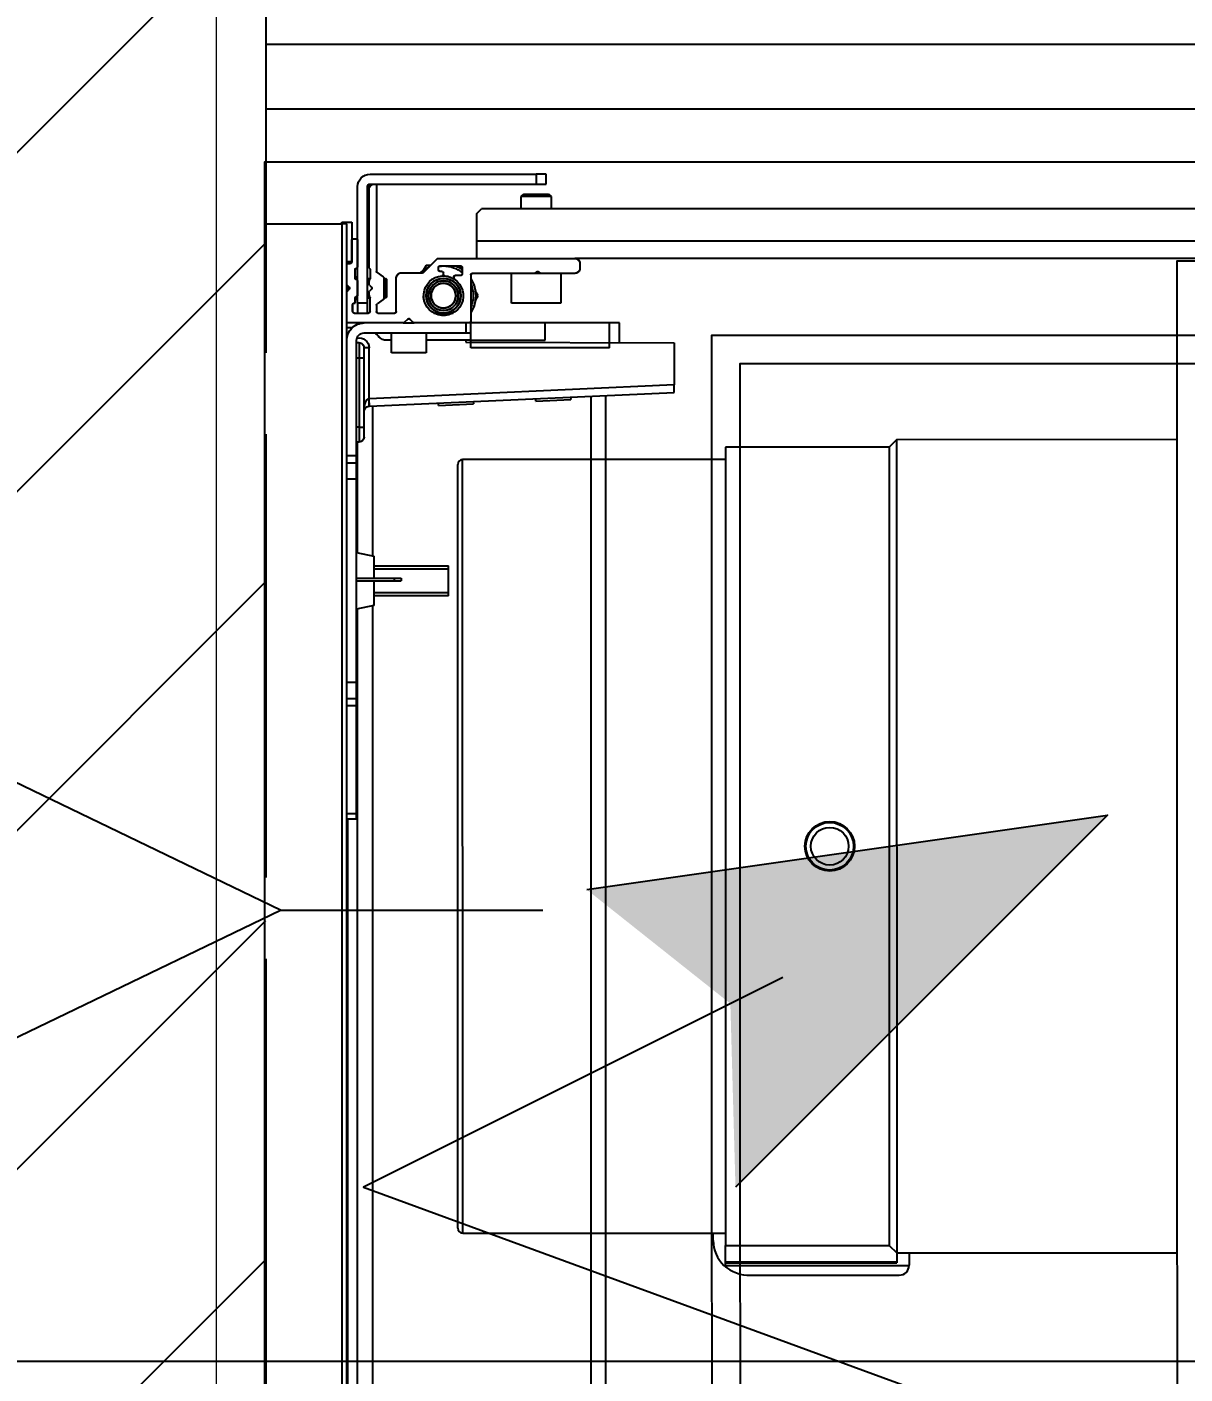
# Model space of a CAD drawing. Header units: centimetres. Extents: x 2191 to 12545, y -680 to 18662.
# Drawn here: x 9701.34 to 9724.69, y 4365.88 to 4393.05 of the extents above; entities that cross this region are included whole.
import ezdxf

# ---------------------------------------------------------------- set-up
doc = ezdxf.new("R2010")
doc.units = ezdxf.units.CM
doc.linetypes.add('Style de ligne -1', pattern=[0.41664, 0.20828, -0.20836])
doc.linetypes.add('VW-01', pattern=[0.41656, 0.20828, -0.20828])
for name, color, linetype in [('B Aménagement intérieur', 252, 'Continuous'), ('B Faux plafonds', 252, 'Continuous'), ('B Faux plafonds_Hatch', 252, 'Continuous'), ('B Général', 252, 'Continuous'), ('C ANNOTATIONS-prestations', 252, 'Continuous'), ('D SURFACES-shab', 252, 'Continuous'), ('F REMPLISSAGE-vert clair', 252, 'Continuous'), ('F REMPLISSAGE-vert foncé', 252, 'Continuous'), ('MTI900_Alu', 252, 'Continuous'), ('prlm-CHAUFF', 4, 'Continuous'), ('prlm-VMC', 93, 'Continuous')]:
    doc.layers.add(name, color=color, linetype=linetype)
doc.layers.add('prlm-ELEC-CFO', color=1, linetype='Continuous', lineweight=25)
doc.styles.add('Eurostile', font='Eurosti.TTF')

# ---------------------------------------------------------------- blocks, each defined once
blk = doc.blocks.new('B 70.WC-plan-PMR')
at = {"layer": 'B Général', "linetype": 'Style de ligne -1', "ltscale": 25.4, "flags": 128}
blk.add_lwpolyline([(-114.5, 112.5), (15.5, 112.5), (15.5, 32.5), (-114.5, 32.5)], close=True, dxfattribs=at)
blk = doc.blocks.new('B 70.VMC')
at = {"layer": 'B Général', "linetype": 'Style de ligne -1', "ltscale": 25.4}
blk.add_line((0, 10.771), (0, 17), dxfattribs=at)
at = {"layer": 'B Général', "linetype": 'Continuous', "flags": 128}
blk.add_lwpolyline([(0, 10.771), (-8.34, -6.522), (8.34, -6.522)], close=True, dxfattribs=at)
at = {"layer": 'C ANNOTATIONS-prestations', "insert": (-7.149, -7.39), "char_height": 4.706, "attachment_point": 1, "line_spacing_factor": 0.894142, "style": 'Eurostile'}
blk.add_mtext('VMC', dxfattribs=at)
blk = doc.blocks.new('B 70.T2 S105 (2D)')
at = {"layer": 'B Faux plafonds_Hatch', "linetype": 'Continuous'}
h = blk.add_hatch(dxfattribs=at)
h.set_pattern_fill('F_P__SOFFITE', color=256, style=0, pattern_type=2)
h.set_pattern_definition([(45, (0, 0.2205), (-3.52778, 3.30729), [])])
h.paths.add_polyline_path([(131.913, -198.441), (278.41, -198.441), (278.41, -291.441), (11.734, -291.53), (11.734, -291.524), (4.579, -291.524), (4.579, -224.523), (-60.421, -224.523), (-60.421, -134.523), (4.594, -134.523), (4.594, -27.466), (131.734, -27.466)])
at = {"layer": 'B Faux plafonds', "linetype": 'VW-01', "ltscale": 25.4, "flags": 128}
blk.add_lwpolyline([(131.913, -198.441), (278.41, -198.441), (278.41, -291.441), (11.734, -291.53), (11.734, -291.524), (4.579, -291.524), (4.579, -224.523), (-60.421, -224.523), (-60.421, -134.523), (4.594, -134.523), (4.594, -27.466), (131.734, -27.466)], close=True, dxfattribs=at)
at = {"layer": 'B Général', "linetype": 'Continuous'}
blk.add_line((278.41, -200.441), (317.41, -200.441), dxfattribs=at)
at = {"layer": 'D SURFACES-shab', "lineweight": 18, "flags": 128}
blk.add_lwpolyline([(135.734, -198.441), (277.41, -198.441), (277.41, -291.537), (135.734, -291.537)], close=True, dxfattribs=at)
at = {"layer": 'F REMPLISSAGE-vert clair'}
blk.add_line((278.41, -199.141), (318.71, -199.141), dxfattribs=at)
at = {"layer": 'F REMPLISSAGE-vert foncé'}
blk.add_line((278.41, -199.141), (318.71, -199.141), dxfattribs=at)
at = {"layer": 'F REMPLISSAGE-vert foncé', "linetype": 'Continuous'}
blk.add_line((278.41, -200.441), (317.41, -200.441), dxfattribs=at)
at = {"layer": 'B Général'}
blk.add_blockref('B 70.WC-plan-PMR', (262.91, -259.013), dxfattribs=at)
at = {"layer": 'B Général', "rotation": 270}
blk.add_blockref('B 70.VMC', (267.932, -216.603), dxfattribs=at)
blk = doc.blocks.new('B 70.G 100_80')
at = {"layer": 'B Général', "linetype": 'Continuous'}
blk.add_line((48.52, 43.75), (48.52, -43.75), dxfattribs=at)
at = {"layer": 'B Général', "linetype": 'Continuous', "flags": 128}
blk.add_lwpolyline([(9.5, -45), (9.5, 45), (48.52, 45), (48.52, -45)], close=True, dxfattribs=at)
at = {"layer": 'C ANNOTATIONS-prestations'}
for p, q in [((46.87, 43.75), (46.87, -43.75)), ((46.97, -43.75), (46.97, 43.75)), ((46.85, 1.667), (46.85, -31.75)), ((46.35, -36.044), (46.35, 1.5)), ((46.65, 1.6), (46.65, -35.984)), ((41.65, -40.287), (41.65, 1.325)), ((41.95, -40.274), (41.95, 1.325)), ((46.67, -31.75), (46.67, -31.85)), ((46.87, -31.75), (46.67, -31.75)), ((46.67, -31.85), (46.67, -34.033)), ((46.67, -31.85), (46.87, -31.85)), ((46.87, -34.033), (46.67, -34.033)), ((46.67, -34.033), (46.67, -34.168)), ((46.67, -34.168), (46.67, -34.5)), ((46.67, -34.168), (46.87, -34.168)), ((46.67, -34.5), (46.67, -38.6)), ((46.67, -34.5), (46.87, -34.5)), ((46.32, -36.05), (46.67, -35.98)), ((46.32, -36.55), (46.32, -36.05)), ((44.82, -36.25), (44.82, -36.85)), ((44.82, -36.25), (46.32, -36.25)), ((46.32, -36.311), (44.82, -36.311)), ((45.911, -36.55), (45.775, -36.55)), ((45.775, -36.6), (45.775, -36.55)), ((45.911, -36.6), (45.775, -36.6)), ((46.67, -36.55), (45.911, -36.55)), ((45.911, -36.6), (45.911, -36.55)), ((46.67, -36.6), (45.911, -36.6)), ((46.32, -37.05), (46.32, -36.6)), ((46.32, -36.789), (44.82, -36.789)), ((46.32, -36.85), (44.82, -36.85)), ((46.67, -37.12), (46.32, -37.05)), ((46.35, -40.074), (46.35, -37.056)), ((46.65, -37.116), (46.65, -39.35)), ((46.67, -38.6), (46.67, -38.932)), ((46.67, -38.6), (46.87, -38.6)), ((46.67, -38.932), (46.67, -39.067)), ((46.87, -38.932), (46.67, -38.932)), ((46.67, -39.067), (46.67, -41.4)), ((46.67, -39.067), (46.87, -39.067)), ((46.67, -39.35), (46.62, -39.35)), ((46.62, -39.65), (46.62, -39.35)), ((46.52, -39.45), (46.52, -39.65)), ((46.52, -39.65), (46.52, -41.05)), ((46.62, -39.65), (46.52, -39.65)), ((46.62, -39.65), (46.67, -39.65)), ((46.62, -41.05), (46.62, -39.65)), ((46.413, -40.071), (40.27, -40.35)), ((43.056, -40.173), (42.354, -40.205)), ((42.357, -40.255), (42.354, -40.205)), ((43.056, -40.173), (43.058, -40.223)), ((45.018, -40.084), (44.316, -40.116)), ((44.319, -40.166), (44.316, -40.116)), ((45.018, -40.084), (45.02, -40.134)), ((46.425, -40.07), (46.413, -40.071)), ((46.413, -40.071), (46.42, -40.221)), ((40.27, -40.5), (46.42, -40.221)), ((40.27, -40.35), (40.27, -40.5)), ((46.42, -40.221), (46.425, -40.22)), ((46.42, -40.221), (46.42, -41.25)), ((40.27, -41.351), (40.27, -40.5)), ((41.57, -41.25), (44.37, -41.25)), ((41.57, -41.25), (41.57, -41.75)), ((44.37, -41.25), (44.37, -41.4)), ((45.27, -41.15), (45.97, -41.15)), ((45.27, -41.55), (45.27, -41.15)), ((45.97, -41.15), (45.97, -41.55)), ((46.42, -41.25), (46.52, -41.25)), ((46.52, -41.05), (46.52, -41.25)), ((46.62, -41.05), (46.52, -41.05)), ((46.67, -41.05), (46.62, -41.05)), ((46.62, -41.35), (46.62, -41.05)), ((44.47, -41.36), (40.27, -41.351)), ((41.37, -41.353), (41.37, -41.75)), ((42.87, -41.4), (42.87, -41.75)), ((44.37, -41.4), (42.87, -41.4)), ((44.37, -41.4), (44.37, -41.55)), ((44.37, -41.4), (45.27, -41.4)), ((44.37, -41.55), (44.37, -41.75)), ((44.47, -41.55), (44.37, -41.55)), ((44.472, -41.4), (44.47, -41.36)), ((46.52, -41.55), (44.47, -41.55)), ((44.47, -41.75), (44.47, -41.55)), ((45.97, -41.4), (46.067, -41.4)), ((46.62, -41.35), (46.67, -41.35)), ((41.37, -41.75), (41.57, -41.75)), ((41.57, -41.75), (42.87, -41.75)), ((42.87, -41.75), (44.37, -41.75)), ((44.37, -41.75), (44.4, -41.75)), ((44.37, -42.72), (44.37, -41.78)), ((44.4, -41.75), (45.508, -41.75)), ((45.732, -41.75), (45.508, -41.75)), ((45.529, -41.759), (45.599, -41.829)), ((45.641, -41.829), (45.711, -41.759)), ((45.732, -41.75), (46.84, -41.75)), ((46.765, -41.65), (46.87, -41.65)), ((46.84, -41.75), (46.87, -41.75)), ((45.114, -41.95), (44.726, -41.95)), ((45.87, -41.98), (45.87, -42.66)), ((46.24, -41.95), (45.9, -41.95)), ((46.27, -42.109), (46.27, -41.98)), ((46.4, -41.98), (46.4, -42.252)), ((46.72, -41.95), (46.43, -41.95)), ((46.45, -41.95), (46.45, -42.15)), ((46.65, -42.15), (46.65, -41.95)), ((46.75, -41.98), (46.75, -42.12)), ((42.55, -42.15), (43.55, -42.15)), ((42.55, -42.75), (42.55, -42.15)), ((43.55, -42.15), (43.55, -42.75)), ((44.278, -42.2), (44.22, -42.3)), ((44.22, -42.3), (44.278, -42.4)), ((46.07, -42.27), (46.09, -42.25)), ((46.07, -42.63), (46.07, -42.27)), ((46.07, -42.293), (46.12, -42.293)), ((46.09, -42.65), (46.09, -42.25)), ((46.09, -42.25), (46.12, -42.25)), ((46.12, -42.654), (46.12, -42.246)), ((46.133, -42.221), (46.257, -42.134)), ((46.4, -42.25), (46.45, -42.25)), ((46.4, -42.293), (46.45, -42.293)), ((46.42, -42.28), (46.42, -42.367)), ((46.45, -42.15), (46.45, -44.5)), ((46.45, -42.15), (46.65, -42.15)), ((46.65, -42.15), (46.65, -44.5)), ((46.65, -42.595), (46.65, -42.31)), ((46.661, -42.249), (46.7, -42.21)), ((46.661, -42.287), (46.661, -42.249)), ((46.7, -42.15), (46.7, -42.251)), ((46.72, -42.15), (46.7, -42.15)), ((46.821, -42.429), (46.87, -42.379)), ((46.07, -42.607), (46.12, -42.607)), ((46.09, -42.65), (46.07, -42.63)), ((46.12, -42.65), (46.09, -42.65)), ((46.371, -42.429), (46.411, -42.388)), ((46.411, -42.512), (46.371, -42.471)), ((46.4, -42.607), (46.45, -42.607)), ((46.45, -42.65), (46.4, -42.65)), ((46.4, -42.827), (46.4, -42.653)), ((46.42, -42.533), (46.42, -42.625)), ((46.661, -42.65), (46.661, -42.618)), ((46.7, -42.69), (46.661, -42.65)), ((46.7, -42.654), (46.7, -42.826)), ((46.87, -42.521), (46.821, -42.471)), ((46.835, -42.486), (46.835, -42.414)), ((42.17, -42.95), (42.17, -42.85)), ((42.27, -42.75), (42.958, -42.75)), ((42.958, -42.75), (43.082, -42.75)), ((42.979, -42.759), (42.999, -42.779)), ((43.041, -42.779), (43.061, -42.759)), ((43.082, -42.75), (44.34, -42.75)), ((44.54, -42.87), (44.54, -42.74)), ((44.54, -42.854), (44.566, -42.9)), ((44.57, -42.71), (44.68, -42.71)), ((44.99, -42.9), (44.57, -42.9)), ((44.71, -42.68), (44.71, -42.657)), ((44.92, -42.729), (44.92, -42.76)), ((44.95, -42.79), (44.99, -42.79)), ((45.02, -42.82), (45.02, -42.87)), ((45.321, -42.769), (45.049, -43.041)), ((45.184, -42.906), (45.27, -42.906)), ((45.27, -42.906), (45.328, -42.806)), ((45.77, -42.76), (45.342, -42.76)), ((46.257, -42.766), (46.133, -42.679)), ((46.27, -44.52), (46.27, -42.791)), ((46.42, -42.855), (46.42, -44.45)), ((46.65, -43.42), (46.65, -42.885)), ((15.5, -43.05), (42.27, -43.05)), ((45.028, -43.05), (42.27, -43.05)), ((44.25, -43.4), (44.25, -43.05)), ((46.77, -42.98), (46.77, -43.42)), ((46.77, -43.78), (46.77, -42.98)), ((46.77, -42.98), (46.87, -42.98)), ((46.84, -42.95), (46.8, -42.95)), ((13.55, -43.4), (44.25, -43.4)), ((44.25, -43.95), (44.25, -43.4)), ((46.74, -43.45), (46.68, -43.45)), ((44.25, -43.95), (44.15, -44.05)), ((46.97, -43.78), (46.77, -43.78)), ((46.87, -43.75), (46.97, -43.75)), ((46.97, -43.75), (46.97, -43.78)), ((47.42, -43.75), (46.97, -43.75)), ((48.52, -43.75), (47.42, -43.75)), ((13.65, -44.05), (44.15, -44.05)), ((42.75, -44.3), (42.75, -44.05)), ((43.35, -44.05), (43.35, -44.3)), ((42.75, -44.3), (43.35, -44.3)), ((42.8, -44.35), (42.75, -44.3)), ((43.3, -44.35), (42.8, -44.35)), ((43.05, -44.55), (42.85, -44.55)), ((42.85, -44.55), (42.85, -44.75)), ((46.4, -44.55), (43.05, -44.55)), ((43.05, -44.75), (43.05, -44.55)), ((43.35, -44.3), (43.3, -44.35)), ((46.32, -44.55), (46.3, -44.55)), ((42.85, -44.75), (43.05, -44.75)), ((46.4, -44.75), (43.05, -44.75))]:
    blk.add_line(p, q, dxfattribs=at)
at = {"layer": 'C ANNOTATIONS-prestations', "flags": 128}
for points in [[(46.52, -39.45, -0.198912), (46.549, -39.379, -0.198912), (46.62, -39.35)], [(46.52, -39.97, -0.193016), (46.492, -40.039, -0.193016), (46.425, -40.07)], [(46.663, -41.445, -0.227222), (46.495, -41.406, -0.227222), (46.42, -41.25)], [(46.62, -41.35, -0.198912), (46.549, -41.321, -0.198912), (46.52, -41.25)], [(46.067, -41.4, -0.109774), (46.151, -41.419, -0.109774), (46.22, -41.472)], [(46.302, -41.55, -0.028434), (46.259, -41.513, -0.028434), (46.22, -41.472)], [(46.87, -41.4, -0.198912), (46.767, -41.647, -0.198912), (46.52, -41.75)], [(46.67, -41.4, -0.198912), (46.626, -41.506, -0.198912), (46.52, -41.55)], [(44.37, -41.78, -0.198912), (44.379, -41.759, -0.198912), (44.4, -41.75)], [(45.508, -41.75, -0.098491), (45.519, -41.752, -0.098491), (45.529, -41.759)], [(45.641, -41.829, -0.198912), (45.62, -41.837, -0.198912), (45.599, -41.829)], [(45.711, -41.759, -0.098491), (45.721, -41.752, -0.098491), (45.732, -41.75)], [(46.84, -41.75, -0.198912), (46.861, -41.759, -0.198912), (46.87, -41.78)], [(44.37, -42.646, -0.14145), (44.27, -42.3, -0.14145), (44.37, -41.954)], [(44.37, -42.54, -0.103148), (44.32, -42.3, -0.103148), (44.37, -42.06)], [(44.697, -42.632, -0.366532), (44.556, -42.134, -0.366532), (45.023, -41.913, -0.366532), (45.318, -42.338, -0.366532), (44.948, -42.699)], [(45.87, -41.98, -0.198912), (45.879, -41.959, -0.198912), (45.9, -41.95)], [(46.24, -41.95, -0.198912), (46.261, -41.959, -0.198912), (46.27, -41.98)], [(46.27, -42.109, -0.120588), (46.267, -42.123, -0.120588), (46.257, -42.134)], [(46.4, -41.98, -0.198912), (46.409, -41.959, -0.198912), (46.43, -41.95)], [(46.72, -41.95, -0.198912), (46.741, -41.959, -0.198912), (46.75, -41.98)], [(46.12, -42.246, -0.120588), (46.123, -42.232, -0.120588), (46.133, -42.221)], [(46.42, -42.28, -0.155096), (46.406, -42.269, -0.155096), (46.4, -42.252)], [(46.42, -42.367, -0.098491), (46.418, -42.378, -0.098491), (46.411, -42.388)], [(46.661, -42.249, -0.013224), (46.655, -42.25, -0.013224), (46.65, -42.25)], [(46.65, -42.31, -0.17724), (46.657, -42.291, -0.17724), (46.675, -42.28)], [(46.7, -42.251, -0.17724), (46.693, -42.27, -0.17724), (46.675, -42.28)], [(46.75, -42.12, -0.198912), (46.741, -42.141, -0.198912), (46.72, -42.15)], [(44.697, -42.632, -0.122946), (44.706, -42.643, -0.122946), (44.71, -42.657)], [(44.92, -42.7, -0.074153), (44.803, -42.683, -0.074153), (44.697, -42.632)], [(46.133, -42.679, -0.120588), (46.123, -42.668, -0.120588), (46.12, -42.654)], [(46.371, -42.471, -0.198912), (46.362, -42.45, -0.198912), (46.371, -42.429)], [(46.4, -42.653, -0.155096), (46.406, -42.636, -0.155096), (46.42, -42.625)], [(46.411, -42.512, -0.098491), (46.418, -42.522, -0.098491), (46.42, -42.533)], [(46.675, -42.625, -0.17724), (46.657, -42.614, -0.17724), (46.65, -42.595)], [(46.65, -42.65, -0.013224), (46.655, -42.65, -0.013224), (46.661, -42.65)], [(46.675, -42.625, -0.17724), (46.693, -42.635, -0.17724), (46.7, -42.654)], [(46.821, -42.471, -0.198912), (46.812, -42.45, -0.198912), (46.821, -42.429)], [(42.17, -42.85, -0.198912), (42.199, -42.779, -0.198912), (42.27, -42.75)], [(42.958, -42.75, -0.098491), (42.969, -42.752, -0.098491), (42.979, -42.759)], [(43.041, -42.779, -0.198912), (43.02, -42.787, -0.198912), (42.999, -42.779)], [(43.061, -42.759, -0.098491), (43.071, -42.752, -0.098491), (43.082, -42.75)], [(44.37, -42.72, -0.198912), (44.361, -42.741, -0.198912), (44.34, -42.75)], [(44.54, -42.74, -0.198912), (44.549, -42.719, -0.198912), (44.57, -42.71)], [(44.92, -42.9, -0.085942), (44.718, -42.865, -0.085942), (44.54, -42.764)], [(44.67, -42.9, -0.02871), (44.603, -42.867, -0.02871), (44.54, -42.827)], [(44.57, -42.9, -0.198912), (44.549, -42.891, -0.198912), (44.54, -42.87)], [(44.71, -42.68, -0.198912), (44.701, -42.701, -0.198912), (44.68, -42.71)], [(44.92, -42.729, -0.189855), (44.928, -42.708, -0.189855), (44.948, -42.699)], [(44.948, -42.699, -0.008728), (44.934, -42.7, -0.008728), (44.92, -42.7)], [(44.95, -42.79, -0.198912), (44.929, -42.781, -0.198912), (44.92, -42.76)], [(45.009, -42.893, -0.018566), (44.965, -42.898, -0.018566), (44.92, -42.9)], [(44.99, -42.79, -0.198912), (45.011, -42.799, -0.198912), (45.02, -42.82)], [(45.02, -42.87, -0.198912), (45.011, -42.891, -0.198912), (44.99, -42.9)], [(45.379, -42.76, -0.041018), (45.298, -42.829, -0.041018), (45.207, -42.883)], [(45.321, -42.769, -0.098491), (45.331, -42.762, -0.098491), (45.342, -42.76)], [(45.87, -42.66, -0.198912), (45.841, -42.731, -0.198912), (45.77, -42.76)], [(46.257, -42.766, -0.120588), (46.267, -42.777, -0.120588), (46.27, -42.791)], [(46.42, -42.855, -0.155096), (46.406, -42.844, -0.155096), (46.4, -42.827)], [(46.65, -42.885, -0.17724), (46.657, -42.866, -0.17724), (46.675, -42.855)], [(46.7, -42.826, -0.17724), (46.693, -42.845, -0.17724), (46.675, -42.855)], [(46.87, -42.92, -0.198912), (46.861, -42.941, -0.198912), (46.84, -42.95)], [(42.27, -43.05, -0.198912), (42.199, -43.021, -0.198912), (42.17, -42.95)], [(45.049, -43.041, -0.098491), (45.039, -43.048, -0.098491), (45.028, -43.05)], [(46.77, -42.98, -0.198912), (46.779, -42.959, -0.198912), (46.8, -42.95)], [(46.68, -43.45, -0.198912), (46.659, -43.441, -0.198912), (46.65, -43.42)], [(46.77, -43.42, -0.198912), (46.761, -43.441, -0.198912), (46.74, -43.45)], [(46.3, -44.55, -0.198912), (46.279, -44.541, -0.198912), (46.27, -44.52)], [(46.42, -44.45, -0.198912), (46.391, -44.521, -0.198912), (46.32, -44.55)], [(46.65, -44.5, -0.198912), (46.577, -44.677, -0.198912), (46.4, -44.75)], [(46.45, -44.5, -0.198912), (46.435, -44.535, -0.198912), (46.4, -44.55)]]:
    blk.add_lwpolyline(points, format="xyb", dxfattribs=at)
at = {"layer": 'C ANNOTATIONS-prestations'}
for radius in [0.35, 0.3, 0.25]:
    blk.add_circle((44.92, -42.3), radius, dxfattribs=at)
for points, knots in [([(46.425, -40.22), (46.423, -40.181), (46.422, -40.129), (46.422, -40.102), (46.422, -40.083), (46.423, -40.074), (46.424, -40.072), (46.424, -40.07), (46.424, -40.07), (46.424, -40.07), (46.425, -40.07)], [0, 0, 0, 1, 2, 3, 4, 5, 6, 7, 7, 8, 8, 8]), ([(46.52, -39.97), (46.52, -40.004), (46.513, -40.068), (46.501, -40.117), (46.491, -40.146), (46.48, -40.171), (46.467, -40.191), (46.457, -40.203), (46.447, -40.212), (46.433, -40.219), (46.426, -40.22), (46.425, -40.22), (46.425, -40.22)], [0, 0, 0, 1, 2, 3, 4, 5, 6, 7, 8, 9, 9, 10, 10, 10])]:
    blk.add_open_spline(points, degree=2, knots=knots, dxfattribs=at)
blk = doc.blocks.new('B 70.MTI900_Alu_390')
at = {"layer": 'MTI900_Alu', "color": 1, "linetype": 'Continuous'}
for p, q in [((4.34, -0.405), (4.34, -3.475)), ((4.405, -0.415), (4.405, -3.465)), ((4.305, -0.6), (4.305, -3.277)), ((4.0071, -3.6913), (4.035, -3.077)), ((4.05, -3.077), (4.0221, -3.692)), ((4.035, -3.077), (4.05, -3.077)), ((4.1351, -3.077), (4.05, -3.077)), ((4.136, -3.497), (4.1351, -3.077)), ((4.1353, -3.187), (4.175, -3.187)), ((4.175, -3.187), (4.175, -3.207)), ((4.0287, -3.215), (-0.1325, -3.215)), ((4.125, -3.207), (4.125, -3.487)), ((4.125, -3.207), (4.175, -3.207)), ((4.175, -3.207), (4.175, -3.337)), ((4.0274, -3.245), (-0.1325, -3.245)), ((4.0173, -3.3556), (4.0205, -3.2854)), ((4.0255, -3.2857), (4.0205, -3.2854)), ((4.275, -3.277), (4.275, -3.3458)), ((4.295, -3.267), (4.285, -3.267)), ((4.305, -3.5528), (4.305, -3.277)), ((4.215, -3.305), (4.215, -3.405)), ((4.275, -3.305), (4.215, -3.305)), ((4.14, -3.337), (4.175, -3.337)), ((4.14, -3.487), (4.14, -3.337)), ((4.175, -3.337), (4.175, -3.487)), ((4.43, -3.325), (4.405, -3.325)), ((4.43, -3.325), (4.43, -3.385)), ((4.435, -3.33), (4.43, -3.325)), ((4.435, -3.38), (4.435, -3.33)), ((4.455, -3.355), (4.455, -3.335)), ((4.455, -3.335), (4.475, -3.335)), ((4.475, -3.335), (4.475, -3.355)), ((4.0173, -3.3556), (4.0223, -3.3558)), ((4.275, -3.3458), (4.275, -3.3582)), ((4.275, -3.3582), (4.275, -3.484)), ((4.2759, -3.3479), (4.2779, -3.3499)), ((4.2779, -3.3541), (4.2759, -3.3561)), ((4.455, -3.69), (4.455, -3.355)), ((4.475, -3.355), (4.455, -3.355)), ((4.475, -3.69), (4.475, -3.355)), ((4.405, -3.385), (4.43, -3.385)), ((4.43, -3.385), (4.435, -3.38)), ((4.215, -3.405), (4.275, -3.405)), ((4.22, -3.4778), (4.23, -3.472)), ((4.23, -3.472), (4.24, -3.4778)), ((4.34, -3.475), (4.305, -3.475)), ((4.395, -3.475), (4.34, -3.475)), ((4.395, -3.475), (4.405, -3.465)), ((4.0084, -3.5518), (4.0116, -3.4816)), ((4.0166, -3.4819), (4.0116, -3.4816)), ((4.125, -3.487), (4.14, -3.487)), ((4.14, -3.4972), (4.136, -3.497)), ((4.14, -3.487), (4.155, -3.487)), ((4.14, -3.487), (4.14, -3.577)), ((4.155, -3.487), (4.175, -3.487)), ((4.155, -3.497), (4.155, -3.487)), ((4.155, -3.702), (4.155, -3.497)), ((4.175, -3.497), (4.155, -3.497)), ((4.175, -3.487), (4.175, -3.49)), ((4.175, -3.49), (4.175, -3.6008)), ((4.272, -3.487), (4.178, -3.487)), ((4.287, -3.504), (4.274, -3.504)), ((4.2854, -3.504), (4.29, -3.5066)), ((4.195, -3.5614), (4.195, -3.5226)), ((4.268, -3.521), (4.2657, -3.521)), ((4.271, -3.507), (4.271, -3.518)), ((4.29, -3.549), (4.29, -3.507)), ((3.625, -3.532), (3.685, -3.532)), ((3.625, -3.532), (3.625, -3.682)), ((3.6311, -3.682), (3.6311, -3.532)), ((3.6789, -3.682), (3.6789, -3.532)), ((3.685, -3.682), (3.685, -3.532)), ((4.0084, -3.5518), (4.0134, -3.552)), ((4.2729, -3.542), (4.276, -3.542)), ((4.2769, -3.5821), (4.3041, -3.5549)), ((4.279, -3.545), (4.279, -3.549)), ((4.282, -3.552), (4.287, -3.552)), ((4.115, -3.577), (4.115, -3.647)), ((4.155, -3.577), (4.115, -3.577)), ((4.276, -3.627), (4.276, -3.5842)), ((4.2906, -3.577), (4.2806, -3.5828)), ((4.2906, -3.5684), (4.2906, -3.577)), ((4.175, -3.6232), (4.175, -3.6008)), ((4.1759, -3.6029), (4.1829, -3.6099)), ((3.655, -3.6411), (3.655, -3.6275)), ((3.66, -3.6275), (3.655, -3.6275)), ((3.66, -3.6411), (3.66, -3.6275)), ((4.175, -3.6232), (4.175, -3.734)), ((4.1829, -3.6141), (4.1759, -3.6211)), ((4.195, -3.674), (4.195, -3.64)), ((4.198, -3.637), (4.266, -3.637)), ((3.655, -3.717), (3.655, -3.6411)), ((3.66, -3.6411), (3.655, -3.6411)), ((3.66, -3.717), (3.66, -3.6411)), ((4.115, -3.647), (4.155, -3.647)), ((4.14, -3.647), (4.14, -3.6567)), ((4.2221, -3.6633), (4.2134, -3.6757)), ((4.2654, -3.662), (4.2246, -3.662)), ((4.227, -3.657), (4.225, -3.659)), ((4.265, -3.659), (4.225, -3.659)), ((4.225, -3.659), (4.225, -3.662)), ((4.263, -3.657), (4.227, -3.657)), ((4.2293, -3.657), (4.2293, -3.662)), ((4.2607, -3.657), (4.2607, -3.662)), ((4.265, -3.659), (4.263, -3.657)), ((4.265, -3.662), (4.265, -3.659)), ((4.2766, -3.6757), (4.2679, -3.6633)), ((3.6044, -3.685), (-0.15, -3.685)), ((3.605, -3.682), (3.598, -3.717)), ((3.655, -3.682), (3.605, -3.682)), ((3.705, -3.682), (3.66, -3.682)), ((3.712, -3.717), (3.705, -3.682)), ((4.0074, -3.685), (3.7056, -3.685)), ((4.007, -3.6925), (4.0071, -3.6913)), ((4.0071, -3.6913), (4.0221, -3.692)), ((4.0221, -3.692), (4.022, -3.6925)), ((4.0221, -3.692), (4.125, -3.692)), ((4.125, -3.692), (4.125, -3.702)), ((4.195, -3.722), (4.195, -3.693)), ((4.2109, -3.677), (4.198, -3.677)), ((4.198, -3.69), (4.2252, -3.69)), ((4.225, -3.69), (4.225, -3.695)), ((4.228, -3.692), (4.2367, -3.692)), ((4.2293, -3.69), (4.2293, -3.695)), ((4.2429, -3.6871), (4.2388, -3.6911)), ((4.2512, -3.6911), (4.2471, -3.6871)), ((4.2533, -3.692), (4.2625, -3.692)), ((4.2607, -3.69), (4.2607, -3.695)), ((4.265, -3.695), (4.265, -3.69)), ((4.2827, -3.69), (4.2653, -3.69)), ((4.452, -3.677), (4.2791, -3.677)), ((4.2855, -3.692), (4.445, -3.692)), ((4.455, -3.682), (4.455, -3.68)), ((-0.16, -3.715), (3.5984, -3.715)), ((3.175, -3.717), (3.185, -3.717)), ((3.175, -3.737), (3.175, -3.717)), ((3.185, -3.717), (3.4033, -3.717)), ((3.185, -3.717), (3.185, -3.737)), ((3.4033, -3.737), (3.4033, -3.717)), ((3.4033, -3.717), (3.4168, -3.717)), ((3.4168, -3.717), (3.45, -3.717)), ((3.4168, -3.717), (3.4168, -3.737)), ((3.45, -3.717), (3.86, -3.717)), ((3.45, -3.717), (3.45, -3.737)), ((3.7116, -3.715), (3.935, -3.715)), ((3.86, -3.717), (3.8932, -3.717)), ((3.86, -3.717), (3.86, -3.737)), ((3.8932, -3.717), (3.9067, -3.717)), ((3.8932, -3.737), (3.8932, -3.717)), ((3.9067, -3.717), (4.14, -3.717)), ((3.9067, -3.717), (3.9067, -3.737)), ((3.935, -3.717), (3.935, -3.712)), ((3.965, -3.712), (3.935, -3.712)), ((3.945, -3.702), (3.965, -3.702)), ((3.965, -3.702), (4.105, -3.702)), ((3.965, -3.712), (3.965, -3.702)), ((3.965, -3.712), (3.965, -3.717)), ((4.105, -3.712), (3.965, -3.712)), ((4.105, -3.702), (4.125, -3.702)), ((4.105, -3.712), (4.105, -3.702)), ((4.105, -3.717), (4.105, -3.712)), ((4.135, -3.712), (4.105, -3.712)), ((4.135, -3.712), (4.135, -3.717)), ((4.195, -3.695), (4.215, -3.695)), ((4.215, -3.715), (4.195, -3.715)), ((4.215, -3.695), (4.45, -3.695)), ((4.215, -3.695), (4.215, -3.715)), ((4.215, -3.715), (4.45, -3.715)), ((4.215, -3.72), (4.2251, -3.72)), ((4.215, -3.722), (4.215, -3.72)), ((4.2249, -3.7161), (4.221, -3.72)), ((4.2287, -3.7161), (4.2249, -3.7161)), ((4.2595, -3.715), (4.231, -3.715)), ((4.2651, -3.7161), (4.2618, -3.7161)), ((4.269, -3.72), (4.2651, -3.7161)), ((4.2654, -3.72), (4.2826, -3.72)), ((4.342, -3.715), (4.2885, -3.715)), ((4.345, -3.724), (4.345, -3.718)), ((-4.375, -3.737), (4.375, -3.737)), ((4.375, -3.747), (-4.375, -3.747)), ((-0.1667, -3.735), (3.175, -3.735)), ((4.165, -3.7265), (4.165, -3.737)), ((4.175, -3.734), (4.175, -3.737)), ((4.198, -3.725), (4.212, -3.725)), ((4.2429, -3.7321), (4.2379, -3.737)), ((4.2486, -3.7335), (4.2414, -3.7335)), ((4.2521, -3.737), (4.2471, -3.7321)), ((4.295, -3.734), (4.295, -3.73)), ((4.298, -3.727), (4.342, -3.727)), ((4.378, -3.727), (4.298, -3.727)), ((4.298, -3.727), (4.298, -3.737)), ((4.375, -3.737), (4.375, -3.747)), ((4.375, -3.747), (4.378, -3.747)), ((4.375, -3.792), (4.375, -3.747)), ((4.378, -3.747), (4.378, -3.727)), ((4.375, -3.902), (4.375, -3.792)), ((-4.375, -3.902), (4.375, -3.902))]:
    blk.add_line(p, q, dxfattribs=at)
for radius in [0.035, 0.03, 0.025]:
    blk.add_circle((4.23, -3.542), radius, dxfattribs=at)
for centre, radius, start, end in [((4.285, -3.277), 0.01, 90, 180), ((4.295, -3.277), 0.01, 0, 90), ((4.278, -3.3458), 0.003, 180, 225), ((4.278, -3.3582), 0.003, 135, 180), ((4.2758, -3.352), 0.003, 315, 45), ((4.23, -3.542), 0.065, 57.7958, 122.2042), ((4.178, -3.49), 0.003, 90, 180), ((4.23, -3.542), 0.04, 33.9272, 355.9994), ((4.23, -3.542), 0.06, 66.4435, 113.5565), ((4.274, -3.507), 0.003, 90, 180), ((4.272, -3.484), 0.003, 270, 0), ((4.23, -3.542), 0.06, 0, 39.2965), ((4.23, -3.542), 0.065, 22.6199, 35.7758), ((4.287, -3.507), 0.003, 0, 90), ((4.2657, -3.518), 0.003, 213.9272, 270), ((4.23, -3.542), 0.04, 0, 33.9272), ((4.268, -3.518), 0.003, 270, 0), ((4.2729, -3.545), 0.003, 90, 175.9994), ((4.23, -3.542), 0.04, 355.9994, 0), ((4.276, -3.545), 0.003, 0, 90), ((4.282, -3.549), 0.003, 180, 270), ((4.287, -3.549), 0.003, 270, 0), ((4.23, -3.542), 0.06, 351.491, 0), ((4.302, -3.5528), 0.003, 315, 0), ((4.23, -3.542), 0.065, 315.0475, 333.838), ((4.279, -3.5842), 0.003, 135, 180), ((4.178, -3.6008), 0.003, 180, 225), ((4.1808, -3.612), 0.003, 315, 45), ((4.178, -3.6232), 0.003, 135, 180), ((4.198, -3.64), 0.003, 90, 180), ((4.266, -3.627), 0.01, 270, 0), ((4.16, -3.6567), 0.02, 180, 230.1159), ((4.2246, -3.665), 0.003, 90, 145.008), ((4.2654, -3.665), 0.003, 34.992, 90), ((3.997, -3.692), 0.01, 270, 357.3974), ((4.125, -3.712), 0.02, 347.588, 90), ((4.1151, -3.7104), 0.05, 37.0861, 50.1159), ((4.198, -3.674), 0.003, 180, 270), ((4.198, -3.693), 0.003, 90, 180), ((4.2109, -3.674), 0.003, 270, 325.008), ((4.2252, -3.693), 0.003, 19.4712, 90), ((4.2367, -3.689), 0.003, 270, 315), ((4.245, -3.6892), 0.003, 45, 135), ((4.2533, -3.689), 0.003, 225, 270), ((4.2653, -3.693), 0.003, 90, 160.5288), ((4.2791, -3.674), 0.003, 214.992, 270), ((4.2827, -3.693), 0.003, 19.4712, 90), ((4.445, -3.682), 0.01, 270, 0), ((4.45, -3.69), 0.025, 270, 0), ((4.45, -3.69), 0.005, 270, 0), ((4.452, -3.68), 0.003, 0, 90), ((3.945, -3.712), 0.01, 90, 180), ((4.125, -3.712), 0.01, 0, 90), ((4.14, -3.702), 0.035, 270, 0), ((4.14, -3.702), 0.015, 270, 0), ((4.198, -3.722), 0.003, 180, 270), ((4.212, -3.722), 0.003, 270, 0), ((4.215, -3.715), 0.01, 353.9388, 0), ((4.2251, -3.717), 0.003, 270, 350.4059), ((4.231, -3.718), 0.003, 90, 170.4059), ((4.2595, -3.718), 0.003, 9.5941, 90), ((4.2654, -3.717), 0.003, 189.5941, 270), ((4.275, -3.715), 0.01, 180, 186.0612), ((4.2826, -3.717), 0.003, 270, 350.4059), ((4.2885, -3.718), 0.003, 90, 170.4059), ((4.342, -3.718), 0.003, 0, 90), ((4.178, -3.734), 0.003, 180, 270), ((4.245, -3.7342), 0.003, 45, 135), ((4.292, -3.734), 0.003, 270, 0), ((4.298, -3.73), 0.003, 90, 180), ((4.342, -3.724), 0.003, 270, 0)]:
    blk.add_arc(centre, radius, start, end, dxfattribs=at)
for centre, major_axis, ratio, start_param, end_param in [((3.997, -3.692), (-0.025, 0), 0.4, 1.570796, 3.096169), ((4.022, -3.6931), (-0.015, 0.0007), 0.045361, -1.568734, 0)]:
    blk.add_ellipse(centre, major_axis=major_axis, ratio=ratio, start_param=start_param, end_param=end_param, dxfattribs=at)
blk = doc.blocks.new('xi.uta-yzen-d')
at = {"layer": 'prlm-CHAUFF', "ltscale": 50}
for p, q in [((21, 35.12), (36.4, 35.12)), ((20.9, 35.02), (36.5, 35.02)), ((20.9, 35.02), (20.9, 29.72)), ((36.5, 29.72), (36.5, 35.02)), ((20.75, 29.97), (20.9, 29.97)), ((20.244, 29.72), (20.65, 29.72)), ((20.244, 29.72), (20.244, 26.02)), ((20.3, 29.72), (20.3, 26.27)), ((20.32, 29.72), (20.32, 26.27)), ((36.75, 29.72), (20.65, 29.72)), ((20.65, 29.72), (20.65, 26.42)), ((36.75, 26.42), (36.75, 29.72)), ((20.05, 29.216), (20.05, 26.22)), ((20.3, 28.42), (20.32, 28.42)), ((20.32, 28.07), (20.3, 28.07)), ((20.3, 27.693), (20.32, 27.693)), ((20.32, 27.343), (20.3, 27.343)), ((20.3, 27.293), (20.32, 27.293)), ((20.32, 27.193), (20.3, 27.193)), ((20.65, 26.42), (20.5, 26.27)), ((36.75, 26.42), (20.65, 26.42)), ((36.9, 26.27), (36.75, 26.42)), ((20.32, 26.27), (20.3, 26.27)), ((20.5, 26.27), (20.32, 26.27)), ((36.9, 26.27), (20.5, 26.27)), ((20.5, 26.27), (20.5, 20.62)), ((36.9, 20.62), (36.9, 26.27)), ((20.5, 26.02), (20.25, 26.02))]:
    blk.add_line(p, q, dxfattribs=at)
for points in [[(0, 30), (0, 0), (39, 0), (39, 30)], [(0.571, 29.429), (0.571, 0.571), (38.429, 0.571), (38.429, 29.429)], [(-40.5, 20.62), (-40.5, 3.9), (40.5, 3.9), (40.5, 20.62)]]:
    blk.add_lwpolyline(points, close=True, dxfattribs=at)
for radius in [0.5, 0.48, 0.38]:
    blk.add_circle((28.7, 27.62), radius, dxfattribs=at)
for centre, radius, start, end in [((21, 35.02), 0.1, 90, 180), ((36.4, 35.02), 0.1, 0, 90), ((20.75, 29.27), 0.7, 90, 136.2731), ((20.825, 29.24), 0.776, 138.5248, 181.7675), ((20.25, 26.22), 0.2, 180, 268.3239), ((20.25, 26.22), 0.2, 268.3239, 270)]:
    blk.add_arc(centre, radius, start, end, dxfattribs=at)
for centre, major_axis, ratio, start_param, end_param in [((20.75, 28.959), (-0.45, 0), 0.974723, 5.983927, 6.283185), ((20.75, 28.603), (-0.45, 0), 0.974723, 5.983927, 6.283185), ((21.55, 28.603), (-1.25, 0), 0.146694, 0, 0.179125)]:
    blk.add_ellipse(centre, major_axis=major_axis, ratio=ratio, start_param=start_param, end_param=end_param, dxfattribs=at)
blk.add_open_spline([(20.318, 29.391), (20.314, 29.379), (20.311, 29.366), (20.303, 29.324), (20.3, 29.294), (20.3, 29.265)], degree=3, knots=[0.8185803, 0.8185803, 0.8185803, 0.8185803, 0.875, 0.875, 1, 1, 1, 1], dxfattribs=at)
blk = doc.blocks.new('xi.CH')
at = {"layer": 'prlm-ELEC-CFO', "lineweight": 5}
blk.add_hatch(color=0, dxfattribs=at).paths.add_polyline_path([(-3, 6), (-0.103, 3.699), (0, 0), (7.5, 7.5)])
at = {"layer": 'prlm-ELEC-CFO', "color": 0}
for points in [[(-3, 6), (7.5, 7.5), (0, 0)], [(0.955, 4.227), (-7.5, 0), (7.5, -5.5), (-7.5, -5.5), (-7.5, -7.5), (7.5, -7.5)]]:
    blk.add_lwpolyline(points, dxfattribs=at)

msp = doc.modelspace()

# ---------------------------------------------------------------- linework, layer by layer
at = {"layer": 'prlm-VMC'}
msp.add_lwpolyline([(9772.032, 4366.133), (9685.425, 4366.133)], dxfattribs=at)

# ---------------------------------------------------------------- block references
at = {"layer": 'B Aménagement intérieur'}
msp.add_blockref('B 70.T2 S105 (2D)', (9427.75, 4591.838), dxfattribs=at)
at = {"layer": 'B Aménagement intérieur', "rotation": 180}
msp.add_blockref('B 70.G 100_80', (9754.66, 4345.327), dxfattribs=at)
at = {"layer": 'prlm-CHAUFF', "xscale": -9.999999999999975, "yscale": 9.999999999999975, "zscale": 9.999999999999975, "rotation": 270.0001125243734}
msp.add_blockref('B 70.MTI900_Alu_390', (9745.16, 4345.327), dxfattribs=at)
at = {"layer": 'prlm-CHAUFF', "rotation": 90.00920101235549}
msp.add_blockref('xi.uta-yzen-d', (9745.153, 4347.827), dxfattribs=at)
at = {"layer": 'prlm-ELEC-CFO'}
msp.add_blockref('xi.CH', (9715.628, 4369.65), dxfattribs=at)

doc.saveas('drawing.dxf')
